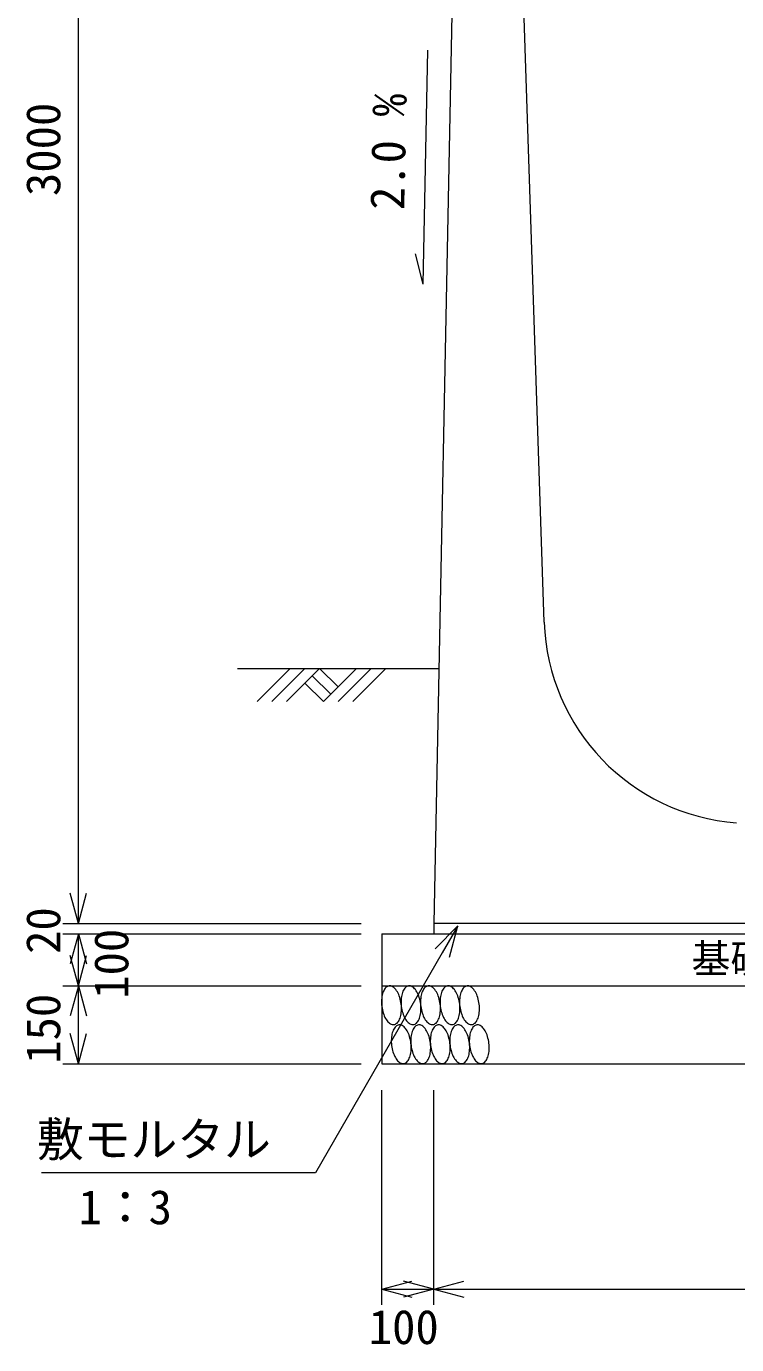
# Model space of a CAD drawing. Units: millimetres, scale not verified. Extents: x -414 to 386, y -556 to 556.
# Drawn here: x -57.9 to -12.4, y 208.3 to 292.8 of the extents above; entities that cross this region are included whole.
import ezdxf
from ezdxf.enums import TextEntityAlignment as Align

# ---------------------------------------------------------------- set-up
doc = ezdxf.new("R2010")
doc.units = ezdxf.units.MM
doc.header["$LTSCALE"] = 2
doc.layers.add('0-0_0', color=2, linetype='Continuous', lineweight=18)
doc.styles.add('ＭＳ ゴシック', font='')
doc.styles.get('ＭＳ ゴシック').set_extended_font_data('MS Gothic')

msp = doc.modelspace()

# ---------------------------------------------------------------- linework, layer by layer
at = {"layer": '0-0_0'}
for p, q in [((-29.922, 328.62), (-31.788, 235.286)), ((-24.704, 254.584), (-27.008, 324.286)), ((-44.38, 251.62), (-31.462, 251.62)), ((-43.11, 249.498), (-40.989, 251.62)), ((-42.167, 249.498), (-40.046, 251.62)), ((-41.224, 249.498), (-39.103, 251.62)), ((-39.574, 251.148), (-38.396, 249.97)), ((-39.103, 251.62), (-37.924, 250.441)), ((-37.924, 249.498), (-35.803, 251.62)), ((-36.982, 249.498), (-34.86, 251.62)), ((38.212, 235.286), (-31.788, 235.286)), ((-31.788, 235.286), (-31.788, 234.62)), ((-35.122, 234.62), (-35.122, 226.286)), ((-35.122, 231.286), (41.545, 231.286)), ((-35.134, 230.177), (-35.128, 230.069)), ((-33.876, 230.112), (-33.892, 230.22)), ((-33.884, 230.177), (-33.878, 230.069)), ((-32.626, 230.112), (-32.642, 230.22)), ((-32.634, 230.177), (-32.628, 230.069)), ((-31.376, 230.112), (-31.392, 230.22)), ((-31.384, 230.177), (-31.378, 230.069)), ((-30.126, 230.112), (-30.142, 230.22)), ((-30.134, 230.177), (-30.128, 230.069)), ((-28.876, 230.112), (-28.892, 230.22)), ((-34.445, 228.275), (-34.467, 228.186)), ((-33.411, 228.223), (-33.451, 228.31)), ((-33.195, 228.275), (-33.217, 228.186)), ((-32.161, 228.223), (-32.201, 228.31)), ((-31.945, 228.275), (-31.967, 228.186)), ((-30.911, 228.223), (-30.951, 228.31)), ((-30.695, 228.275), (-30.717, 228.186)), ((-29.661, 228.223), (-29.701, 228.31)), ((-29.445, 228.275), (-29.467, 228.186)), ((-28.803, 228.728), (-28.858, 228.754)), ((-28.411, 228.223), (-28.451, 228.31)), ((-35.122, 226.286), (41.545, 226.286)), ((-28.885, 226.318), (-28.829, 226.301))]:
    msp.add_line(p, q, dxfattribs=at)
at = {"layer": '0-0_0', "color": 4}
for p, q in [((-32.469, 276.262), (-32.169, 291.259)), ((-32.469, 276.262), (-32.948, 278.204)), ((-54.571, 235.286), (-55.089, 237.218)), ((-54.571, 235.286), (-54.053, 237.218)), ((-55.571, 235.286), (-36.449, 235.286)), ((-30.241, 235.12), (-31.241, 233.388)), ((-55.571, 234.62), (-36.449, 234.62)), ((-54.571, 234.62), (-55.089, 232.688)), ((-54.571, 231.286), (-54.571, 234.62)), ((-54.571, 234.62), (-54.053, 232.688)), ((-31.241, 233.388), (-39.376, 219.299)), ((-54.571, 231.286), (-55.089, 233.218)), ((-54.571, 231.286), (-54.053, 233.218)), ((-55.571, 231.286), (-36.449, 231.286)), ((-54.571, 231.286), (-55.089, 229.354)), ((-54.571, 226.286), (-54.571, 231.286)), ((-54.571, 231.286), (-54.053, 229.354)), ((-54.571, 226.286), (-55.089, 228.218)), ((-54.571, 226.286), (-54.053, 228.218)), ((-55.571, 226.286), (-36.449, 226.286)), ((-35.122, 210.834), (-35.122, 224.597)), ((-31.788, 210.834), (-31.788, 224.597)), ((-39.376, 219.299), (-56.932, 219.299)), ((-35.122, 211.834), (-33.19, 212.352)), ((-31.788, 211.834), (-33.72, 212.352)), ((-31.788, 211.834), (-29.856, 212.352)), ((-35.122, 211.834), (-31.788, 211.834)), ((-35.122, 211.834), (-33.19, 211.317)), ((-31.788, 211.834), (-33.72, 211.317)), ((-31.788, 211.834), (-29.856, 211.317))]:
    msp.add_line(p, q, dxfattribs=at)
for points in [[(-54.571, 235.286), (-54.571, 335.286), (-55.089, 333.354)], [(-30.777, 233.12), (-30.241, 235.12), (-31.705, 233.655)], [(-31.788, 211.834), (38.212, 211.834), (36.28, 212.352)]]:
    msp.add_lwpolyline(points, dxfattribs=at)
at = {"layer": '0-0_0'}
for points in [[(-40.046, 250.677), (-38.867, 249.498), (-36.746, 251.62)], [(-35.122, 234.62), (41.545, 234.62), (41.545, 226.286)], [(-33.892, 230.22), (-33.912, 230.327), (-33.937, 230.431), (-33.966, 230.532), (-33.999, 230.63), (-34.036, 230.723), (-34.076, 230.81), (-34.119, 230.892), (-34.166, 230.967), (-34.215, 231.036), (-34.266, 231.096), (-34.318, 231.149), (-34.373, 231.193), (-34.428, 231.228), (-34.483, 231.254), (-34.539, 231.271), (-34.594, 231.279), (-34.649, 231.277), (-34.702, 231.266), (-34.754, 231.245), (-34.804, 231.215), (-34.852, 231.176), (-34.897, 231.129), (-34.939, 231.073), (-34.977, 231.009), (-35.012, 230.938), (-35.043, 230.86), (-35.07, 230.775), (-35.092, 230.686), (-35.11, 230.591), (-35.123, 230.492), (-35.132, 230.389), (-35.135, 230.284), (-35.134, 230.177)], [(-32.642, 230.22), (-32.662, 230.327), (-32.687, 230.431), (-32.716, 230.532), (-32.749, 230.63), (-32.786, 230.723), (-32.826, 230.81), (-32.869, 230.892), (-32.916, 230.967), (-32.965, 231.036), (-33.016, 231.096), (-33.068, 231.149), (-33.123, 231.193), (-33.178, 231.228), (-33.233, 231.254), (-33.289, 231.271), (-33.344, 231.279), (-33.399, 231.277), (-33.452, 231.266), (-33.504, 231.245), (-33.554, 231.215), (-33.602, 231.176), (-33.647, 231.129), (-33.689, 231.073), (-33.727, 231.009), (-33.762, 230.938), (-33.793, 230.86), (-33.82, 230.775), (-33.842, 230.686), (-33.86, 230.591), (-33.873, 230.492), (-33.882, 230.389), (-33.885, 230.284), (-33.884, 230.177)], [(-31.392, 230.22), (-31.412, 230.327), (-31.437, 230.431), (-31.466, 230.532), (-31.499, 230.63), (-31.536, 230.723), (-31.576, 230.81), (-31.619, 230.892), (-31.666, 230.967), (-31.715, 231.036), (-31.766, 231.096), (-31.818, 231.149), (-31.872, 231.193), (-31.928, 231.228), (-31.983, 231.254), (-32.039, 231.271), (-32.094, 231.279), (-32.149, 231.277), (-32.202, 231.266), (-32.254, 231.245), (-32.304, 231.215), (-32.352, 231.176), (-32.397, 231.129), (-32.439, 231.073), (-32.477, 231.009), (-32.512, 230.938), (-32.543, 230.86), (-32.57, 230.775), (-32.592, 230.686), (-32.61, 230.591), (-32.623, 230.492), (-32.632, 230.389), (-32.635, 230.284), (-32.634, 230.177)], [(-30.142, 230.22), (-30.162, 230.327), (-30.187, 230.431), (-30.216, 230.532), (-30.249, 230.63), (-30.286, 230.723), (-30.326, 230.81), (-30.369, 230.892), (-30.416, 230.967), (-30.465, 231.036), (-30.516, 231.096), (-30.568, 231.149), (-30.623, 231.193), (-30.678, 231.228), (-30.733, 231.254), (-30.789, 231.271), (-30.844, 231.279), (-30.899, 231.277), (-30.952, 231.266), (-31.004, 231.245), (-31.054, 231.215), (-31.102, 231.176), (-31.147, 231.129), (-31.189, 231.073), (-31.227, 231.009), (-31.262, 230.938), (-31.293, 230.86), (-31.32, 230.775), (-31.342, 230.686), (-31.36, 230.591), (-31.373, 230.492), (-31.382, 230.389), (-31.385, 230.284), (-31.384, 230.177)], [(-28.892, 230.22), (-28.912, 230.327), (-28.937, 230.431), (-28.966, 230.532), (-28.999, 230.63), (-29.036, 230.723), (-29.076, 230.81), (-29.119, 230.892), (-29.166, 230.967), (-29.215, 231.036), (-29.266, 231.096), (-29.318, 231.149), (-29.372, 231.193), (-29.428, 231.228), (-29.483, 231.254), (-29.539, 231.271), (-29.594, 231.279), (-29.649, 231.277), (-29.702, 231.266), (-29.754, 231.245), (-29.804, 231.215), (-29.852, 231.176), (-29.897, 231.129), (-29.939, 231.073), (-29.977, 231.009), (-30.012, 230.938), (-30.043, 230.86), (-30.07, 230.775), (-30.092, 230.686), (-30.11, 230.591), (-30.123, 230.492), (-30.132, 230.389), (-30.135, 230.284), (-30.134, 230.177)], [(-35.128, 230.069), (-35.117, 229.96), (-35.101, 229.852), (-35.081, 229.746), (-35.056, 229.642), (-35.027, 229.54), (-34.994, 229.443), (-34.958, 229.35), (-34.917, 229.262), (-34.874, 229.18), (-34.828, 229.105), (-34.779, 229.037), (-34.728, 228.976), (-34.675, 228.924), (-34.621, 228.88), (-34.566, 228.844), (-34.51, 228.818), (-34.454, 228.801), (-34.399, 228.794), (-34.344, 228.796), (-34.291, 228.807), (-34.239, 228.828), (-34.189, 228.858), (-34.141, 228.896), (-34.096, 228.944), (-34.055, 229), (-34.016, 229.064), (-33.981, 229.135), (-33.95, 229.213), (-33.923, 229.297), (-33.901, 229.387), (-33.883, 229.482), (-33.87, 229.581), (-33.862, 229.684), (-33.858, 229.789), (-33.859, 229.896), (-33.865, 230.004), (-33.876, 230.112)], [(-33.878, 230.069), (-33.867, 229.96), (-33.851, 229.852), (-33.831, 229.746), (-33.806, 229.642), (-33.777, 229.54), (-33.744, 229.443), (-33.708, 229.35), (-33.667, 229.262), (-33.624, 229.18), (-33.578, 229.105), (-33.529, 229.037), (-33.478, 228.976), (-33.425, 228.924), (-33.371, 228.88), (-33.316, 228.844), (-33.26, 228.818), (-33.204, 228.801), (-33.149, 228.794), (-33.094, 228.796), (-33.041, 228.807), (-32.989, 228.828), (-32.939, 228.858), (-32.891, 228.896), (-32.846, 228.944), (-32.805, 229), (-32.766, 229.064), (-32.731, 229.135), (-32.7, 229.213), (-32.673, 229.297), (-32.651, 229.387), (-32.633, 229.482), (-32.62, 229.581), (-32.612, 229.684), (-32.608, 229.789), (-32.609, 229.896), (-32.615, 230.004), (-32.626, 230.112)], [(-32.628, 230.069), (-32.617, 229.96), (-32.601, 229.852), (-32.581, 229.746), (-32.556, 229.642), (-32.527, 229.54), (-32.494, 229.443), (-32.458, 229.35), (-32.417, 229.262), (-32.374, 229.18), (-32.328, 229.105), (-32.279, 229.037), (-32.228, 228.976), (-32.175, 228.924), (-32.121, 228.88), (-32.066, 228.844), (-32.01, 228.818), (-31.954, 228.801), (-31.899, 228.794), (-31.844, 228.796), (-31.791, 228.807), (-31.739, 228.828), (-31.689, 228.858), (-31.641, 228.896), (-31.596, 228.944), (-31.554, 229), (-31.516, 229.064), (-31.481, 229.135), (-31.45, 229.213), (-31.423, 229.297), (-31.401, 229.387), (-31.383, 229.482), (-31.37, 229.581), (-31.362, 229.684), (-31.358, 229.789), (-31.359, 229.896), (-31.365, 230.004), (-31.376, 230.112)], [(-31.378, 230.069), (-31.367, 229.96), (-31.351, 229.852), (-31.331, 229.746), (-31.306, 229.642), (-31.277, 229.54), (-31.244, 229.443), (-31.208, 229.35), (-31.167, 229.262), (-31.124, 229.18), (-31.078, 229.105), (-31.029, 229.037), (-30.978, 228.976), (-30.925, 228.924), (-30.871, 228.88), (-30.816, 228.844), (-30.76, 228.818), (-30.704, 228.801), (-30.649, 228.794), (-30.594, 228.796), (-30.541, 228.807), (-30.489, 228.828), (-30.439, 228.858), (-30.391, 228.896), (-30.346, 228.944), (-30.305, 229), (-30.266, 229.064), (-30.231, 229.135), (-30.2, 229.213), (-30.173, 229.297), (-30.151, 229.387), (-30.133, 229.482), (-30.12, 229.581), (-30.112, 229.684), (-30.108, 229.789), (-30.109, 229.896), (-30.115, 230.004), (-30.126, 230.112)], [(-30.128, 230.069), (-30.117, 229.96), (-30.101, 229.852), (-30.081, 229.746), (-30.056, 229.642), (-30.027, 229.54), (-29.994, 229.443), (-29.958, 229.35), (-29.917, 229.262), (-29.874, 229.18), (-29.828, 229.105), (-29.779, 229.037), (-29.728, 228.976), (-29.675, 228.924), (-29.621, 228.88), (-29.566, 228.844), (-29.51, 228.818), (-29.454, 228.801), (-29.399, 228.794), (-29.344, 228.796), (-29.291, 228.807), (-29.239, 228.828), (-29.189, 228.858), (-29.141, 228.896), (-29.096, 228.944), (-29.055, 229), (-29.016, 229.064), (-28.981, 229.135), (-28.95, 229.213), (-28.923, 229.297), (-28.901, 229.387), (-28.883, 229.482), (-28.87, 229.581), (-28.862, 229.684), (-28.858, 229.789), (-28.859, 229.896), (-28.865, 230.004), (-28.876, 230.112)], [(-34.467, 228.186), (-34.485, 228.091), (-34.498, 227.992), (-34.507, 227.889), (-34.51, 227.784), (-34.509, 227.677), (-34.503, 227.569), (-34.492, 227.46), (-34.476, 227.352), (-34.456, 227.246), (-34.431, 227.142), (-34.402, 227.04), (-34.369, 226.943), (-34.333, 226.85), (-34.292, 226.762), (-34.249, 226.68), (-34.203, 226.605), (-34.154, 226.537), (-34.103, 226.476), (-34.05, 226.424), (-33.996, 226.38), (-33.941, 226.344), (-33.885, 226.318), (-33.829, 226.301), (-33.774, 226.294), (-33.719, 226.296), (-33.666, 226.307), (-33.614, 226.328), (-33.564, 226.358), (-33.516, 226.396), (-33.471, 226.444), (-33.429, 226.5), (-33.391, 226.564), (-33.356, 226.635), (-33.325, 226.713), (-33.298, 226.797), (-33.276, 226.887), (-33.258, 226.982), (-33.245, 227.081), (-33.237, 227.184)], [(-33.451, 228.31), (-33.494, 228.392), (-33.541, 228.467), (-33.59, 228.536), (-33.641, 228.596), (-33.693, 228.649), (-33.747, 228.693), (-33.803, 228.728), (-33.858, 228.754), (-33.914, 228.771), (-33.969, 228.779), (-34.024, 228.777), (-34.077, 228.766), (-34.129, 228.745), (-34.179, 228.715), (-34.227, 228.676), (-34.272, 228.629), (-34.314, 228.573), (-34.352, 228.509), (-34.387, 228.438), (-34.418, 228.36), (-34.445, 228.275)], [(-33.251, 227.612), (-33.267, 227.72), (-33.287, 227.827), (-33.312, 227.931), (-33.341, 228.032), (-33.374, 228.13), (-33.411, 228.223)], [(-33.217, 228.186), (-33.235, 228.091), (-33.248, 227.992), (-33.257, 227.889), (-33.26, 227.784), (-33.259, 227.677), (-33.253, 227.569), (-33.242, 227.46), (-33.226, 227.352), (-33.206, 227.246), (-33.181, 227.142), (-33.152, 227.04), (-33.119, 226.943), (-33.083, 226.85), (-33.042, 226.762), (-32.999, 226.68), (-32.953, 226.605), (-32.904, 226.537), (-32.853, 226.476), (-32.8, 226.424), (-32.746, 226.38), (-32.691, 226.344), (-32.635, 226.318), (-32.579, 226.301), (-32.524, 226.294), (-32.469, 226.296), (-32.416, 226.307), (-32.364, 226.328), (-32.314, 226.358), (-32.266, 226.396), (-32.221, 226.444), (-32.18, 226.5), (-32.141, 226.564), (-32.106, 226.635), (-32.075, 226.713), (-32.048, 226.797), (-32.026, 226.887), (-32.008, 226.982), (-31.995, 227.081), (-31.987, 227.184)], [(-32.201, 228.31), (-32.244, 228.392), (-32.291, 228.467), (-32.34, 228.536), (-32.391, 228.596), (-32.443, 228.649), (-32.498, 228.693), (-32.553, 228.728), (-32.608, 228.754), (-32.664, 228.771), (-32.719, 228.779), (-32.774, 228.777), (-32.827, 228.766), (-32.879, 228.745), (-32.929, 228.715), (-32.977, 228.676), (-33.022, 228.629), (-33.064, 228.573), (-33.102, 228.509), (-33.137, 228.438), (-33.168, 228.36), (-33.195, 228.275)], [(-32.001, 227.612), (-32.017, 227.72), (-32.037, 227.827), (-32.062, 227.931), (-32.091, 228.032), (-32.124, 228.13), (-32.161, 228.223)], [(-31.967, 228.186), (-31.985, 228.091), (-31.998, 227.992), (-32.007, 227.889), (-32.01, 227.784), (-32.009, 227.677), (-32.003, 227.569), (-31.992, 227.46), (-31.976, 227.352), (-31.956, 227.246), (-31.931, 227.142), (-31.902, 227.04), (-31.869, 226.943), (-31.833, 226.85), (-31.792, 226.762), (-31.749, 226.68), (-31.703, 226.605), (-31.654, 226.537), (-31.603, 226.476), (-31.55, 226.424), (-31.496, 226.38), (-31.441, 226.344), (-31.385, 226.318), (-31.329, 226.301), (-31.274, 226.294), (-31.219, 226.296), (-31.166, 226.307), (-31.114, 226.328), (-31.064, 226.358), (-31.016, 226.396), (-30.971, 226.444), (-30.93, 226.5), (-30.891, 226.564), (-30.856, 226.635), (-30.825, 226.713), (-30.798, 226.797), (-30.776, 226.887), (-30.758, 226.982), (-30.745, 227.081), (-30.737, 227.184)], [(-30.951, 228.31), (-30.994, 228.392), (-31.041, 228.467), (-31.09, 228.536), (-31.141, 228.596), (-31.193, 228.649), (-31.248, 228.693), (-31.303, 228.728), (-31.358, 228.754), (-31.414, 228.771), (-31.469, 228.779), (-31.524, 228.777), (-31.577, 228.766), (-31.629, 228.745), (-31.679, 228.715), (-31.727, 228.676), (-31.772, 228.629), (-31.814, 228.573), (-31.852, 228.509), (-31.887, 228.438), (-31.918, 228.36), (-31.945, 228.275)], [(-30.751, 227.612), (-30.767, 227.72), (-30.787, 227.827), (-30.812, 227.931), (-30.841, 228.032), (-30.874, 228.13), (-30.911, 228.223)], [(-30.717, 228.186), (-30.735, 228.091), (-30.748, 227.992), (-30.757, 227.889), (-30.76, 227.784), (-30.759, 227.677), (-30.753, 227.569), (-30.742, 227.46), (-30.726, 227.352), (-30.706, 227.246), (-30.681, 227.142), (-30.652, 227.04), (-30.619, 226.943), (-30.583, 226.85), (-30.542, 226.762), (-30.499, 226.68), (-30.453, 226.605), (-30.404, 226.537), (-30.353, 226.476), (-30.3, 226.424), (-30.246, 226.38), (-30.191, 226.344), (-30.135, 226.318), (-30.079, 226.301), (-30.024, 226.294), (-29.969, 226.296), (-29.916, 226.307), (-29.864, 226.328), (-29.814, 226.358), (-29.766, 226.396), (-29.721, 226.444), (-29.679, 226.5), (-29.641, 226.564), (-29.606, 226.635), (-29.575, 226.713), (-29.548, 226.797), (-29.526, 226.887), (-29.508, 226.982), (-29.495, 227.081), (-29.487, 227.184)], [(-29.701, 228.31), (-29.744, 228.392), (-29.791, 228.467), (-29.84, 228.536), (-29.891, 228.596), (-29.943, 228.649), (-29.997, 228.693), (-30.053, 228.728), (-30.108, 228.754), (-30.164, 228.771), (-30.219, 228.779), (-30.274, 228.777), (-30.327, 228.766), (-30.379, 228.745), (-30.429, 228.715), (-30.477, 228.676), (-30.522, 228.629), (-30.564, 228.573), (-30.602, 228.509), (-30.637, 228.438), (-30.668, 228.36), (-30.695, 228.275)], [(-29.501, 227.612), (-29.517, 227.72), (-29.537, 227.827), (-29.562, 227.931), (-29.591, 228.032), (-29.624, 228.13), (-29.661, 228.223)], [(-29.467, 228.186), (-29.485, 228.091), (-29.498, 227.992), (-29.507, 227.889), (-29.51, 227.784), (-29.509, 227.677), (-29.503, 227.569), (-29.492, 227.46), (-29.476, 227.352), (-29.456, 227.246), (-29.431, 227.142), (-29.402, 227.04), (-29.369, 226.943), (-29.333, 226.85), (-29.292, 226.762), (-29.249, 226.68), (-29.203, 226.605), (-29.154, 226.537), (-29.103, 226.476), (-29.05, 226.424), (-28.996, 226.38), (-28.941, 226.344), (-28.885, 226.318)], [(-28.858, 228.754), (-28.914, 228.771), (-28.969, 228.779), (-29.024, 228.777), (-29.077, 228.766), (-29.129, 228.745), (-29.179, 228.715), (-29.227, 228.676), (-29.272, 228.629), (-29.314, 228.573), (-29.352, 228.509), (-29.387, 228.438), (-29.418, 228.36), (-29.445, 228.275)], [(-28.451, 228.31), (-28.494, 228.392), (-28.541, 228.467), (-28.59, 228.536), (-28.641, 228.596), (-28.693, 228.649), (-28.748, 228.693), (-28.803, 228.728)], [(-28.251, 227.612), (-28.267, 227.72), (-28.287, 227.827), (-28.312, 227.931), (-28.341, 228.032), (-28.374, 228.13), (-28.411, 228.223)], [(-33.237, 227.184), (-33.233, 227.289), (-33.234, 227.396), (-33.24, 227.504), (-33.251, 227.612)], [(-31.987, 227.184), (-31.983, 227.289), (-31.984, 227.396), (-31.99, 227.504), (-32.001, 227.612)], [(-30.737, 227.184), (-30.733, 227.289), (-30.734, 227.396), (-30.74, 227.504), (-30.751, 227.612)], [(-29.487, 227.184), (-29.483, 227.289), (-29.484, 227.396), (-29.49, 227.504), (-29.501, 227.612)], [(-28.829, 226.301), (-28.774, 226.294), (-28.719, 226.296), (-28.666, 226.307), (-28.614, 226.328), (-28.564, 226.358), (-28.516, 226.396), (-28.471, 226.444), (-28.43, 226.5), (-28.391, 226.564), (-28.356, 226.635), (-28.325, 226.713), (-28.298, 226.797), (-28.276, 226.887), (-28.258, 226.982), (-28.245, 227.081), (-28.237, 227.184), (-28.233, 227.289), (-28.234, 227.396), (-28.24, 227.504), (-28.251, 227.612)]]:
    msp.add_lwpolyline(points, dxfattribs=at)
msp.add_arc((-11.378, 255.025), 13.333, 181.89357, 265.73119, dxfattribs=at)

# ---------------------------------------------------------------- texts
at = {"layer": '0-0_0', "color": 7, "style": 'ＭＳ ゴシック'}
for s, rotation, p in [('2.0 %', 88.854, (-33.023, 280.98)), ('3000', 90, (-55.071, 281.911)), ('20', 90, (-55.071, 233.328)), ('100', 90, (-50.707, 230.453)), ('150', 90, (-55.071, 226.286))]:
    msp.add_text(s, height=2.199, rotation=rotation, dxfattribs=at).set_placement(p, align=Align.BOTTOM_LEFT)
for s, height, p in [('基礎コンクリート', 1.833, (-15.267, 231.565)), ('敷モルタル', 2.199, (-57.227, 219.681)), ('1：3', 2.199, (-54.562, 215.337)), ('100', 2.199, (-35.955, 207.657))]:
    msp.add_text(s, height=height, dxfattribs=at).set_placement(p, align=Align.BOTTOM_LEFT)

doc.saveas('drawing.dxf')
